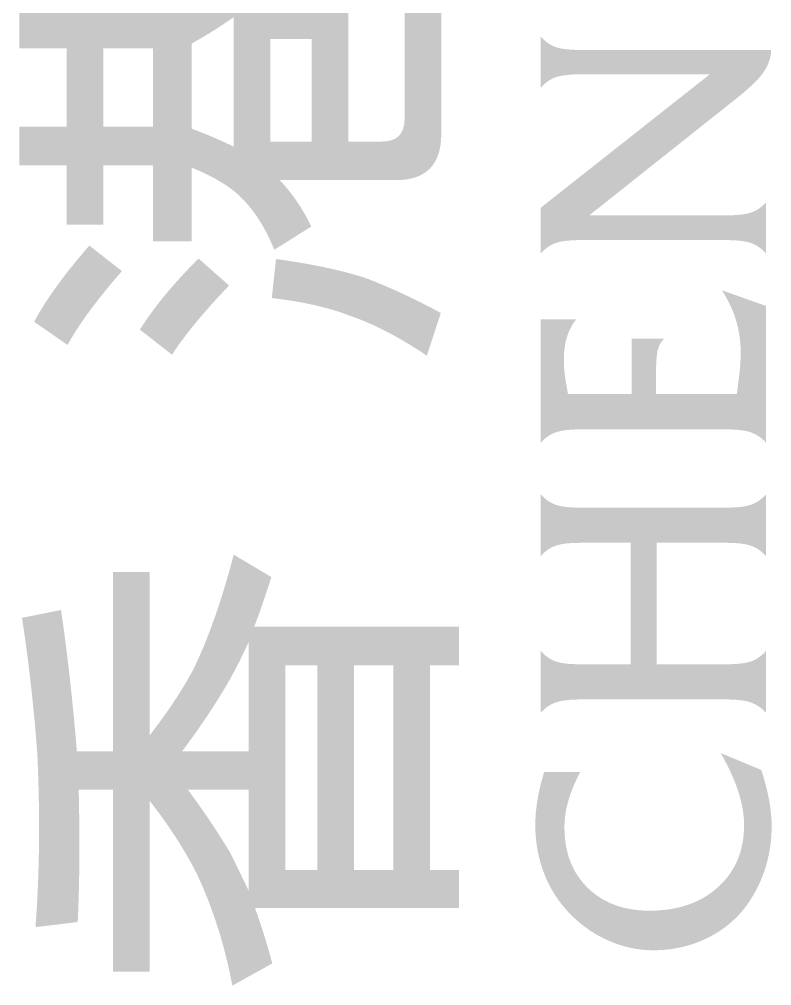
# Model space of a CAD drawing. Header units: millimetres. Extents: x 14385 to 129787, y 107826 to 186798.
# Drawn here: x 87402.705 to 87405.923, y 139104.846 to 139108.978 of the extents above; entities that cross this region are included whole.
import ezdxf

# ---------------------------------------------------------------- set-up
doc = ezdxf.new("R2010")
doc.units = ezdxf.units.MM
doc.header["$LTSCALE"] = 1000
doc.layers.add('TK', color=1, linetype='Continuous')

# ---------------------------------------------------------------- blocks, each defined once
blk = doc.blocks.new('fdas')
at = {"layer": 'TK'}
h = blk.add_hatch(color=1, dxfattribs=at)
edge = h.paths.add_edge_path(flags=16)
edge.add_spline(control_points=[(1318.096, 1504.092), (1318.096, 1504.092), (1318.698, 1504.092), (1318.698, 1504.092), (1318.698, 1504.092), (1318.698, 1504.092), (1318.698, 1503.142), (1318.698, 1503.142), (1318.698, 1503.142), (1318.698, 1503.142), (1318.096, 1503.142), (1318.096, 1503.142), (1318.096, 1503.142), (1318.096, 1503.142), (1318.096, 1504.092), (1318.096, 1504.092)], knot_values=[0, 0, 0, 0, 0.25, 0.25, 0.25, 0.25, 0.5, 0.5, 0.5, 0.5, 0.75, 0.75, 0.75, 0.75, 1, 1, 1, 1], degree=3, periodic=0)
edge = h.paths.add_edge_path(flags=16)
edge.add_spline(control_points=[(1319.165, 1504.148), (1319.348, 1504.249), (1319.519, 1504.356), (1319.676, 1504.469), (1319.676, 1504.469), (1319.676, 1504.469), (1319.676, 1502.962), (1319.676, 1502.962), (1319.676, 1502.962), (1319.676, 1502.962), (1319.676, 1502.9), (1319.676, 1502.9), (1319.676, 1502.9), (1319.515, 1502.979), (1319.344, 1503.052), (1319.165, 1503.119), (1319.165, 1503.119), (1319.165, 1503.119), (1319.165, 1504.148), (1319.165, 1504.148)], knot_values=[0, 0, 0, 0, 0.2, 0.2, 0.2, 0.2, 0.4, 0.4, 0.4, 0.4, 0.6, 0.6, 0.6, 0.6, 0.8, 0.8, 0.8, 0.8, 1, 1, 1, 1], degree=3, periodic=0)
edge = h.paths.add_edge_path(flags=16)
edge.add_spline(control_points=[(1320.121, 1504.204), (1320.121, 1504.204), (1320.62, 1504.204), (1320.62, 1504.204), (1320.62, 1504.204), (1320.62, 1504.204), (1320.62, 1502.962), (1320.62, 1502.962), (1320.62, 1502.962), (1320.62, 1502.962), (1320.121, 1502.962), (1320.121, 1502.962), (1320.121, 1502.962), (1320.121, 1502.962), (1320.121, 1504.204), (1320.121, 1504.204)], knot_values=[0, 0, 0, 0, 0.25, 0.25, 0.25, 0.25, 0.5, 0.5, 0.5, 0.5, 0.75, 0.75, 0.75, 0.75, 1, 1, 1, 1], degree=3, periodic=0)
edge = h.paths.add_edge_path()
edge.add_spline(control_points=[(1321.064, 1502.962), (1321.064, 1502.962), (1321.064, 1504.671), (1321.064, 1504.671), (1321.064, 1504.671), (1321.064, 1504.671), (1320.84, 1504.671), (1320.84, 1504.671), (1320.84, 1504.671), (1320.84, 1504.671), (1320.62, 1504.671), (1320.62, 1504.671), (1320.62, 1504.671), (1320.62, 1504.671), (1320.121, 1504.671), (1320.121, 1504.671), (1320.121, 1504.671), (1320.121, 1504.671), (1319.934, 1504.671), (1319.934, 1504.671), (1319.934, 1504.671), (1320.119, 1504.833), (1320.306, 1505.031), (1320.496, 1505.267), (1320.496, 1505.267), (1320.496, 1505.267), (1320.17, 1505.688), (1320.17, 1505.688), (1320.17, 1505.688), (1319.942, 1505.362), (1319.729, 1505.11), (1319.531, 1504.929), (1319.531, 1504.929), (1319.429, 1504.839), (1319.307, 1504.748), (1319.165, 1504.654), (1319.165, 1504.654), (1319.165, 1504.654), (1319.165, 1505.604), (1319.165, 1505.604), (1319.165, 1505.604), (1319.165, 1505.604), (1318.698, 1505.604), (1318.698, 1505.604), (1318.698, 1505.604), (1318.698, 1505.604), (1318.698, 1504.558), (1318.698, 1504.558), (1318.698, 1504.558), (1318.698, 1504.558), (1318.096, 1504.558), (1318.096, 1504.558), (1318.096, 1504.558), (1318.096, 1504.558), (1318.096, 1505.334), (1318.096, 1505.334), (1318.096, 1505.334), (1318.096, 1505.334), (1317.652, 1505.334), (1317.652, 1505.334), (1317.652, 1505.334), (1317.652, 1505.334), (1317.652, 1504.558), (1317.652, 1504.558), (1317.652, 1504.558), (1317.652, 1504.558), (1317.08, 1504.558), (1317.08, 1504.558), (1317.08, 1504.558), (1317.08, 1504.558), (1317.08, 1504.092), (1317.08, 1504.092), (1317.08, 1504.092), (1317.08, 1504.092), (1317.652, 1504.092), (1317.652, 1504.092), (1317.652, 1504.092), (1317.652, 1504.092), (1317.652, 1503.142), (1317.652, 1503.142), (1317.652, 1503.142), (1317.652, 1503.142), (1317.08, 1503.142), (1317.08, 1503.142), (1317.08, 1503.142), (1317.08, 1503.142), (1317.08, 1502.676), (1317.08, 1502.676), (1317.08, 1502.676), (1317.08, 1502.676), (1317.652, 1502.676), (1317.652, 1502.676), (1317.652, 1502.676), (1317.652, 1502.676), (1317.652, 1501.956), (1317.652, 1501.956), (1317.652, 1501.956), (1317.652, 1501.956), (1318.096, 1501.956), (1318.096, 1501.956), (1318.096, 1501.956), (1318.096, 1501.956), (1318.096, 1502.676), (1318.096, 1502.676), (1318.096, 1502.676), (1318.096, 1502.676), (1318.698, 1502.676), (1318.698, 1502.676), (1318.698, 1502.676), (1318.698, 1502.676), (1318.698, 1501.754), (1318.698, 1501.754), (1318.698, 1501.754), (1318.698, 1501.754), (1319.165, 1501.754), (1319.165, 1501.754), (1319.165, 1501.754), (1319.165, 1501.754), (1319.165, 1502.647), (1319.165, 1502.647), (1319.165, 1502.647), (1319.37, 1502.565), (1319.541, 1502.471), (1319.676, 1502.366), (1319.676, 1502.366), (1319.883, 1502.194), (1320.046, 1501.956), (1320.166, 1501.652), (1320.166, 1501.652), (1320.166, 1501.652), (1320.615, 1501.933), (1320.615, 1501.933), (1320.615, 1501.933), (1320.51, 1502.151), (1320.383, 1502.338), (1320.233, 1502.495), (1320.233, 1502.495), (1320.233, 1502.495), (1321.638, 1502.495), (1321.638, 1502.495), (1321.638, 1502.495), (1322.002, 1502.495), (1322.185, 1502.679), (1322.189, 1503.046), (1322.189, 1503.046), (1322.189, 1503.046), (1322.189, 1504.603), (1322.189, 1504.603), (1322.189, 1504.603), (1322.189, 1504.866), (1322.132, 1505.071), (1322.02, 1505.216), (1322.02, 1505.216), (1321.927, 1505.332), (1321.79, 1505.409), (1321.609, 1505.446), (1321.609, 1505.446), (1321.483, 1505.469), (1321.381, 1505.488), (1321.306, 1505.503), (1321.306, 1505.503), (1321.306, 1505.503), (1321.087, 1505.037), (1321.087, 1505.037), (1321.087, 1505.037), (1321.155, 1505.033), (1321.249, 1505.023), (1321.368, 1505.008), (1321.368, 1505.008), (1321.491, 1504.994), (1321.585, 1504.957), (1321.649, 1504.902), (1321.649, 1504.902), (1321.709, 1504.841), (1321.741, 1504.742), (1321.745, 1504.603), (1321.745, 1504.603), (1321.745, 1504.603), (1321.745, 1503.238), (1321.745, 1503.238), (1321.745, 1503.238), (1321.745, 1503.054), (1321.652, 1502.962), (1321.469, 1502.962), (1321.469, 1502.962), (1321.469, 1502.962), (1321.064, 1502.962), (1321.064, 1502.962)], knot_values=[0, 0, 0, 0, 0.021277, 0.021277, 0.021277, 0.021277, 0.042553, 0.042553, 0.042553, 0.042553, 0.06383, 0.06383, 0.06383, 0.06383, 0.085106, 0.085106, 0.085106, 0.085106, 0.106383, 0.106383, 0.106383, 0.106383, 0.12766, 0.12766, 0.12766, 0.12766, 0.148936, 0.148936, 0.148936, 0.148936, 0.170213, 0.170213, 0.170213, 0.170213, 0.191489, 0.191489, 0.191489, 0.191489, 0.212766, 0.212766, 0.212766, 0.212766, 0.234043, 0.234043, 0.234043, 0.234043, 0.255319, 0.255319, 0.255319, 0.255319, 0.276596, 0.276596, 0.276596, 0.276596, 0.297872, 0.297872, 0.297872, 0.297872, 0.319149, 0.319149, 0.319149, 0.319149, 0.340426, 0.340426, 0.340426, 0.340426, 0.361702, 0.361702, 0.361702, 0.361702, 0.382979, 0.382979, 0.382979, 0.382979, 0.404255, 0.404255, 0.404255, 0.404255, 0.425532, 0.425532, 0.425532, 0.425532, 0.446809, 0.446809, 0.446809, 0.446809, 0.468085, 0.468085, 0.468085, 0.468085, 0.489362, 0.489362, 0.489362, 0.489362, 0.510638, 0.510638, 0.510638, 0.510638, 0.531915, 0.531915, 0.531915, 0.531915, 0.553191, 0.553191, 0.553191, 0.553191, 0.574468, 0.574468, 0.574468, 0.574468, 0.595745, 0.595745, 0.595745, 0.595745, 0.617021, 0.617021, 0.617021, 0.617021, 0.638298, 0.638298, 0.638298, 0.638298, 0.659574, 0.659574, 0.659574, 0.659574, 0.680851, 0.680851, 0.680851, 0.680851, 0.702128, 0.702128, 0.702128, 0.702128, 0.723404, 0.723404, 0.723404, 0.723404, 0.744681, 0.744681, 0.744681, 0.744681, 0.765957, 0.765957, 0.765957, 0.765957, 0.787234, 0.787234, 0.787234, 0.787234, 0.808511, 0.808511, 0.808511, 0.808511, 0.829787, 0.829787, 0.829787, 0.829787, 0.851064, 0.851064, 0.851064, 0.851064, 0.87234, 0.87234, 0.87234, 0.87234, 0.893617, 0.893617, 0.893617, 0.893617, 0.914894, 0.914894, 0.914894, 0.914894, 0.93617, 0.93617, 0.93617, 0.93617, 0.957447, 0.957447, 0.957447, 0.957447, 0.978723, 0.978723, 0.978723, 0.978723, 1, 1, 1, 1], degree=3, periodic=0)
edge = h.paths.add_edge_path()
edge.add_spline(control_points=[(1320.137, 1501.068), (1320.52, 1501.023), (1320.84, 1500.95), (1321.098, 1500.848), (1321.098, 1500.848), (1321.371, 1500.755), (1321.677, 1500.596), (1322.014, 1500.371), (1322.014, 1500.371), (1322.014, 1500.371), (1322.183, 1500.888), (1322.183, 1500.888), (1322.183, 1500.888), (1321.865, 1501.06), (1321.561, 1501.2), (1321.273, 1501.31), (1321.273, 1501.31), (1320.988, 1501.403), (1320.626, 1501.48), (1320.188, 1501.54), (1320.188, 1501.54), (1320.188, 1501.54), (1320.137, 1501.068), (1320.137, 1501.068)], knot_values=[0, 0, 0, 0, 0.166667, 0.166667, 0.166667, 0.166667, 0.333333, 0.333333, 0.333333, 0.333333, 0.5, 0.5, 0.5, 0.5, 0.666667, 0.666667, 0.666667, 0.666667, 0.833333, 0.833333, 0.833333, 0.833333, 1, 1, 1, 1], degree=3, periodic=0)
edge = h.paths.add_edge_path()
edge.add_spline(control_points=[(1318.929, 1500.382), (1319.075, 1500.61), (1319.305, 1500.89), (1319.62, 1501.22), (1319.62, 1501.22), (1319.62, 1501.22), (1319.25, 1501.546), (1319.25, 1501.546), (1319.25, 1501.546), (1318.942, 1501.239), (1318.706, 1500.952), (1318.54, 1500.685), (1318.54, 1500.685), (1318.54, 1500.685), (1318.929, 1500.382), (1318.929, 1500.382)], knot_values=[0, 0, 0, 0, 0.25, 0.25, 0.25, 0.25, 0.5, 0.5, 0.5, 0.5, 0.75, 0.75, 0.75, 0.75, 1, 1, 1, 1], degree=3, periodic=0)
edge = h.paths.add_edge_path()
edge.add_spline(control_points=[(1317.664, 1500.5), (1317.799, 1500.748), (1318.018, 1501.045), (1318.322, 1501.394), (1318.322, 1501.394), (1318.322, 1501.394), (1317.928, 1501.703), (1317.928, 1501.703), (1317.928, 1501.703), (1317.632, 1501.365), (1317.409, 1501.058), (1317.259, 1500.781), (1317.259, 1500.781), (1317.259, 1500.781), (1317.664, 1500.5), (1317.664, 1500.5)], knot_values=[0, 0, 0, 0, 0.25, 0.25, 0.25, 0.25, 0.5, 0.5, 0.5, 0.5, 0.75, 0.75, 0.75, 0.75, 1, 1, 1, 1], degree=3, periodic=0)
h = blk.add_hatch(color=1, dxfattribs=at)
edge = h.paths.add_edge_path()
edge.add_spline(control_points=[(1326.12, 1499.317), (1326.068, 1499.375), (1326.008, 1499.415), (1325.942, 1499.44), (1325.942, 1499.44), (1325.876, 1499.465), (1325.774, 1499.478), (1325.636, 1499.478), (1325.636, 1499.478), (1325.636, 1499.478), (1323.873, 1499.478), (1323.873, 1499.478), (1323.873, 1499.478), (1323.736, 1499.478), (1323.634, 1499.465), (1323.569, 1499.44), (1323.569, 1499.44), (1323.503, 1499.415), (1323.445, 1499.375), (1323.394, 1499.317), (1323.394, 1499.317), (1323.394, 1499.317), (1323.394, 1500.81), (1323.394, 1500.81), (1323.394, 1500.81), (1323.394, 1500.81), (1323.822, 1500.81), (1323.822, 1500.81), (1323.822, 1500.81), (1323.77, 1500.743), (1323.732, 1500.67), (1323.708, 1500.59), (1323.708, 1500.59), (1323.685, 1500.511), (1323.673, 1500.418), (1323.673, 1500.314), (1323.673, 1500.314), (1323.673, 1500.26), (1323.676, 1500.2), (1323.685, 1500.134), (1323.685, 1500.134), (1323.694, 1500.067), (1323.707, 1499.992), (1323.723, 1499.908), (1323.723, 1499.908), (1323.723, 1499.908), (1324.493, 1499.908), (1324.493, 1499.908), (1324.493, 1499.908), (1324.493, 1499.908), (1324.493, 1500.575), (1324.493, 1500.575), (1324.493, 1500.575), (1324.493, 1500.575), (1324.889, 1500.575), (1324.889, 1500.575), (1324.889, 1500.575), (1324.852, 1500.544), (1324.827, 1500.501), (1324.812, 1500.448), (1324.812, 1500.448), (1324.797, 1500.394), (1324.789, 1500.296), (1324.789, 1500.153), (1324.789, 1500.153), (1324.789, 1500.153), (1324.789, 1499.908), (1324.789, 1499.908), (1324.789, 1499.908), (1324.789, 1499.908), (1325.767, 1499.908), (1325.767, 1499.908), (1325.767, 1499.908), (1325.782, 1500.011), (1325.794, 1500.105), (1325.802, 1500.189), (1325.802, 1500.189), (1325.81, 1500.272), (1325.814, 1500.345), (1325.814, 1500.406), (1325.814, 1500.406), (1325.814, 1500.545), (1325.795, 1500.676), (1325.757, 1500.799), (1325.757, 1500.799), (1325.72, 1500.922), (1325.663, 1501.043), (1325.586, 1501.162), (1325.586, 1501.162), (1325.586, 1501.162), (1326.12, 1500.972), (1326.12, 1500.972), (1326.12, 1500.972), (1326.12, 1500.972), (1326.12, 1499.317), (1326.12, 1499.317)], knot_values=[0, 0, 0, 0, 0.041667, 0.041667, 0.041667, 0.041667, 0.083333, 0.083333, 0.083333, 0.083333, 0.125, 0.125, 0.125, 0.125, 0.166667, 0.166667, 0.166667, 0.166667, 0.208333, 0.208333, 0.208333, 0.208333, 0.25, 0.25, 0.25, 0.25, 0.291667, 0.291667, 0.291667, 0.291667, 0.333333, 0.333333, 0.333333, 0.333333, 0.375, 0.375, 0.375, 0.375, 0.416667, 0.416667, 0.416667, 0.416667, 0.458333, 0.458333, 0.458333, 0.458333, 0.5, 0.5, 0.5, 0.5, 0.541667, 0.541667, 0.541667, 0.541667, 0.583333, 0.583333, 0.583333, 0.583333, 0.625, 0.625, 0.625, 0.625, 0.666667, 0.666667, 0.666667, 0.666667, 0.708333, 0.708333, 0.708333, 0.708333, 0.75, 0.75, 0.75, 0.75, 0.791667, 0.791667, 0.791667, 0.791667, 0.833333, 0.833333, 0.833333, 0.833333, 0.875, 0.875, 0.875, 0.875, 0.916667, 0.916667, 0.916667, 0.916667, 0.958333, 0.958333, 0.958333, 0.958333, 1, 1, 1, 1], degree=3, periodic=0)
edge = h.paths.add_edge_path()
edge.add_spline(control_points=[(1323.394, 1504.233), (1323.445, 1504.173), (1323.503, 1504.132), (1323.569, 1504.108), (1323.569, 1504.108), (1323.634, 1504.084), (1323.736, 1504.071), (1323.873, 1504.071), (1323.873, 1504.071), (1323.873, 1504.071), (1326.183, 1504.071), (1326.183, 1504.071), (1326.183, 1504.071), (1326.18, 1503.976), (1326.149, 1503.885), (1326.09, 1503.8), (1326.09, 1503.8), (1326.031, 1503.715), (1325.919, 1503.607), (1325.755, 1503.478), (1325.755, 1503.478), (1325.755, 1503.478), (1323.981, 1502.069), (1323.981, 1502.069), (1323.981, 1502.069), (1323.981, 1502.069), (1325.636, 1502.069), (1325.636, 1502.069), (1325.636, 1502.069), (1325.779, 1502.069), (1325.883, 1502.082), (1325.947, 1502.105), (1325.947, 1502.105), (1326.011, 1502.129), (1326.069, 1502.169), (1326.12, 1502.226), (1326.12, 1502.226), (1326.12, 1502.226), (1326.12, 1501.609), (1326.12, 1501.609), (1326.12, 1501.609), (1326.068, 1501.666), (1326.009, 1501.707), (1325.942, 1501.732), (1325.942, 1501.732), (1325.876, 1501.756), (1325.774, 1501.769), (1325.636, 1501.769), (1325.636, 1501.769), (1325.636, 1501.769), (1323.873, 1501.769), (1323.873, 1501.769), (1323.873, 1501.769), (1323.736, 1501.769), (1323.634, 1501.756), (1323.569, 1501.732), (1323.569, 1501.732), (1323.503, 1501.707), (1323.445, 1501.666), (1323.394, 1501.609), (1323.394, 1501.609), (1323.394, 1501.609), (1323.394, 1502.162), (1323.394, 1502.162), (1323.394, 1502.162), (1323.394, 1502.162), (1325.44, 1503.776), (1325.44, 1503.776), (1325.44, 1503.776), (1325.44, 1503.776), (1323.873, 1503.776), (1323.873, 1503.776), (1323.873, 1503.776), (1323.736, 1503.776), (1323.634, 1503.763), (1323.569, 1503.738), (1323.569, 1503.738), (1323.503, 1503.713), (1323.445, 1503.673), (1323.394, 1503.615), (1323.394, 1503.615), (1323.394, 1503.615), (1323.394, 1504.233), (1323.394, 1504.233)], knot_values=[0, 0, 0, 0, 0.047619, 0.047619, 0.047619, 0.047619, 0.095238, 0.095238, 0.095238, 0.095238, 0.142857, 0.142857, 0.142857, 0.142857, 0.190476, 0.190476, 0.190476, 0.190476, 0.238095, 0.238095, 0.238095, 0.238095, 0.285714, 0.285714, 0.285714, 0.285714, 0.333333, 0.333333, 0.333333, 0.333333, 0.380952, 0.380952, 0.380952, 0.380952, 0.428571, 0.428571, 0.428571, 0.428571, 0.47619, 0.47619, 0.47619, 0.47619, 0.52381, 0.52381, 0.52381, 0.52381, 0.571429, 0.571429, 0.571429, 0.571429, 0.619048, 0.619048, 0.619048, 0.619048, 0.666667, 0.666667, 0.666667, 0.666667, 0.714286, 0.714286, 0.714286, 0.714286, 0.761905, 0.761905, 0.761905, 0.761905, 0.809524, 0.809524, 0.809524, 0.809524, 0.857143, 0.857143, 0.857143, 0.857143, 0.904762, 0.904762, 0.904762, 0.904762, 0.952381, 0.952381, 0.952381, 0.952381, 1, 1, 1, 1], degree=3, periodic=0)
edge = h.paths.add_edge_path()
edge.add_spline(control_points=[(1325.637, 1496.635), (1325.775, 1496.635), (1325.876, 1496.647), (1325.942, 1496.671), (1325.942, 1496.671), (1326.009, 1496.695), (1326.068, 1496.737), (1326.12, 1496.796), (1326.12, 1496.796), (1326.12, 1496.796), (1326.12, 1496.048), (1326.12, 1496.048), (1326.12, 1496.048), (1326.068, 1496.106), (1326.009, 1496.146), (1325.942, 1496.171), (1325.942, 1496.171), (1325.876, 1496.196), (1325.775, 1496.209), (1325.637, 1496.209), (1325.637, 1496.209), (1325.637, 1496.209), (1323.873, 1496.209), (1323.873, 1496.209), (1323.873, 1496.209), (1323.736, 1496.209), (1323.634, 1496.196), (1323.569, 1496.171), (1323.569, 1496.171), (1323.503, 1496.146), (1323.445, 1496.106), (1323.394, 1496.048), (1323.394, 1496.048), (1323.394, 1496.048), (1323.394, 1496.796), (1323.394, 1496.796), (1323.394, 1496.796), (1323.445, 1496.737), (1323.503, 1496.695), (1323.569, 1496.671), (1323.569, 1496.671), (1323.634, 1496.647), (1323.736, 1496.635), (1323.873, 1496.635), (1323.873, 1496.635), (1323.873, 1496.635), (1324.483, 1496.635), (1324.483, 1496.635), (1324.483, 1496.635), (1324.483, 1496.635), (1324.483, 1498.105), (1324.483, 1498.105), (1324.483, 1498.105), (1324.483, 1498.105), (1323.873, 1498.105), (1323.873, 1498.105), (1323.873, 1498.105), (1323.736, 1498.105), (1323.634, 1498.093), (1323.569, 1498.068), (1323.569, 1498.068), (1323.503, 1498.044), (1323.445, 1498.003), (1323.394, 1497.944), (1323.394, 1497.944), (1323.394, 1497.944), (1323.394, 1498.691), (1323.394, 1498.691), (1323.394, 1498.691), (1323.445, 1498.634), (1323.503, 1498.593), (1323.569, 1498.568), (1323.569, 1498.568), (1323.634, 1498.543), (1323.736, 1498.531), (1323.873, 1498.531), (1323.873, 1498.531), (1323.873, 1498.531), (1325.637, 1498.531), (1325.637, 1498.531), (1325.637, 1498.531), (1325.775, 1498.531), (1325.876, 1498.543), (1325.942, 1498.567), (1325.942, 1498.567), (1326.009, 1498.591), (1326.068, 1498.633), (1326.12, 1498.691), (1326.12, 1498.691), (1326.12, 1498.691), (1326.12, 1497.944), (1326.12, 1497.944), (1326.12, 1497.944), (1326.068, 1498.003), (1326.009, 1498.044), (1325.942, 1498.068), (1325.942, 1498.068), (1325.876, 1498.093), (1325.775, 1498.105), (1325.637, 1498.105), (1325.637, 1498.105), (1325.637, 1498.105), (1324.797, 1498.105), (1324.797, 1498.105), (1324.797, 1498.105), (1324.797, 1498.105), (1324.797, 1496.635), (1324.797, 1496.635), (1324.797, 1496.635), (1324.797, 1496.635), (1325.637, 1496.635), (1325.637, 1496.635)], knot_values=[0, 0, 0, 0, 0.035714, 0.035714, 0.035714, 0.035714, 0.071429, 0.071429, 0.071429, 0.071429, 0.107143, 0.107143, 0.107143, 0.107143, 0.142857, 0.142857, 0.142857, 0.142857, 0.178571, 0.178571, 0.178571, 0.178571, 0.214286, 0.214286, 0.214286, 0.214286, 0.25, 0.25, 0.25, 0.25, 0.285714, 0.285714, 0.285714, 0.285714, 0.321429, 0.321429, 0.321429, 0.321429, 0.357143, 0.357143, 0.357143, 0.357143, 0.392857, 0.392857, 0.392857, 0.392857, 0.428571, 0.428571, 0.428571, 0.428571, 0.464286, 0.464286, 0.464286, 0.464286, 0.5, 0.5, 0.5, 0.5, 0.535714, 0.535714, 0.535714, 0.535714, 0.571429, 0.571429, 0.571429, 0.571429, 0.607143, 0.607143, 0.607143, 0.607143, 0.642857, 0.642857, 0.642857, 0.642857, 0.678571, 0.678571, 0.678571, 0.678571, 0.714286, 0.714286, 0.714286, 0.714286, 0.75, 0.75, 0.75, 0.75, 0.785714, 0.785714, 0.785714, 0.785714, 0.821429, 0.821429, 0.821429, 0.821429, 0.857143, 0.857143, 0.857143, 0.857143, 0.892857, 0.892857, 0.892857, 0.892857, 0.928571, 0.928571, 0.928571, 0.928571, 0.964286, 0.964286, 0.964286, 0.964286, 1, 1, 1, 1], degree=3, periodic=0)
edge = h.paths.add_edge_path()
edge.add_spline(control_points=[(1325.572, 1495.56), (1325.572, 1495.56), (1326.063, 1495.356), (1326.063, 1495.356), (1326.063, 1495.356), (1326.105, 1495.228), (1326.136, 1495.107), (1326.157, 1494.995), (1326.157, 1494.995), (1326.178, 1494.882), (1326.189, 1494.775), (1326.189, 1494.673), (1326.189, 1494.673), (1326.189, 1494.521), (1326.169, 1494.373), (1326.13, 1494.229), (1326.13, 1494.229), (1326.091, 1494.085), (1326.033, 1493.949), (1325.955, 1493.821), (1325.955, 1493.821), (1325.834, 1493.617), (1325.667, 1493.458), (1325.454, 1493.344), (1325.454, 1493.344), (1325.243, 1493.23), (1325.009, 1493.173), (1324.754, 1493.173), (1324.754, 1493.173), (1324.563, 1493.173), (1324.377, 1493.215), (1324.196, 1493.297), (1324.196, 1493.297), (1324.016, 1493.379), (1323.855, 1493.496), (1323.716, 1493.648), (1323.716, 1493.648), (1323.589, 1493.787), (1323.492, 1493.945), (1323.426, 1494.123), (1323.426, 1494.123), (1323.36, 1494.301), (1323.327, 1494.491), (1323.327, 1494.692), (1323.327, 1494.692), (1323.327, 1494.787), (1323.336, 1494.888), (1323.354, 1494.994), (1323.354, 1494.994), (1323.371, 1495.099), (1323.398, 1495.211), (1323.435, 1495.332), (1323.435, 1495.332), (1323.435, 1495.332), (1323.872, 1495.332), (1323.872, 1495.332), (1323.872, 1495.332), (1323.807, 1495.209), (1323.758, 1495.093), (1323.727, 1494.982), (1323.727, 1494.982), (1323.695, 1494.872), (1323.68, 1494.765), (1323.68, 1494.661), (1323.68, 1494.661), (1323.68, 1494.356), (1323.774, 1494.112), (1323.963, 1493.928), (1323.963, 1493.928), (1324.151, 1493.744), (1324.401, 1493.652), (1324.712, 1493.652), (1324.712, 1493.652), (1325.054, 1493.652), (1325.33, 1493.747), (1325.54, 1493.938), (1325.54, 1493.938), (1325.75, 1494.128), (1325.855, 1494.378), (1325.855, 1494.688), (1325.855, 1494.688), (1325.855, 1494.816), (1325.832, 1494.95), (1325.785, 1495.094), (1325.785, 1495.094), (1325.739, 1495.237), (1325.668, 1495.392), (1325.572, 1495.56)], knot_values=[0, 0, 0, 0, 0.045455, 0.045455, 0.045455, 0.045455, 0.090909, 0.090909, 0.090909, 0.090909, 0.136364, 0.136364, 0.136364, 0.136364, 0.181818, 0.181818, 0.181818, 0.181818, 0.227273, 0.227273, 0.227273, 0.227273, 0.272727, 0.272727, 0.272727, 0.272727, 0.318182, 0.318182, 0.318182, 0.318182, 0.363636, 0.363636, 0.363636, 0.363636, 0.409091, 0.409091, 0.409091, 0.409091, 0.454545, 0.454545, 0.454545, 0.454545, 0.5, 0.5, 0.5, 0.5, 0.545455, 0.545455, 0.545455, 0.545455, 0.590909, 0.590909, 0.590909, 0.590909, 0.636364, 0.636364, 0.636364, 0.636364, 0.681818, 0.681818, 0.681818, 0.681818, 0.727273, 0.727273, 0.727273, 0.727273, 0.772727, 0.772727, 0.772727, 0.772727, 0.818182, 0.818182, 0.818182, 0.818182, 0.863636, 0.863636, 0.863636, 0.863636, 0.909091, 0.909091, 0.909091, 0.909091, 0.954545, 0.954545, 0.954545, 0.954545, 1, 1, 1, 1], degree=3, periodic=0)
h = blk.add_hatch(color=256, dxfattribs=at)
edge = h.paths.add_edge_path(flags=16)
edge.add_spline(control_points=[(1321.132, 1496.623), (1321.132, 1496.623), (1321.609, 1496.623), (1321.609, 1496.623), (1321.609, 1496.623), (1321.609, 1496.623), (1321.609, 1494.144), (1321.609, 1494.144), (1321.609, 1494.144), (1321.609, 1494.144), (1321.132, 1494.144), (1321.132, 1494.144), (1321.132, 1494.144), (1321.132, 1494.144), (1321.132, 1496.623), (1321.132, 1496.623)], knot_values=[0, 0, 0, 0, 0.25, 0.25, 0.25, 0.25, 0.5, 0.5, 0.5, 0.5, 0.75, 0.75, 0.75, 0.75, 1, 1, 1, 1], degree=3, periodic=0)
edge = h.paths.add_edge_path()
edge.add_spline(control_points=[(1320.008, 1493.684), (1320.008, 1493.684), (1322.403, 1493.684), (1322.403, 1493.684), (1322.403, 1493.684), (1322.403, 1493.684), (1322.403, 1494.144), (1322.403, 1494.144), (1322.403, 1494.144), (1322.403, 1494.144), (1322.053, 1494.144), (1322.053, 1494.144), (1322.053, 1494.144), (1322.053, 1494.144), (1322.053, 1496.623), (1322.053, 1496.623), (1322.053, 1496.623), (1322.053, 1496.623), (1322.403, 1496.623), (1322.403, 1496.623), (1322.403, 1496.623), (1322.403, 1496.623), (1322.403, 1497.09), (1322.403, 1497.09), (1322.403, 1497.09), (1322.403, 1497.09), (1320.013, 1497.09), (1320.013, 1497.09), (1320.013, 1497.09), (1319.979, 1497.09), (1319.95, 1497.09), (1319.924, 1497.09), (1319.924, 1497.09), (1319.995, 1497.274), (1320.064, 1497.474), (1320.131, 1497.691), (1320.131, 1497.691), (1320.131, 1497.691), (1319.676, 1497.962), (1319.676, 1497.962), (1319.676, 1497.962), (1319.527, 1497.395), (1319.363, 1496.932), (1319.187, 1496.573), (1319.187, 1496.573), (1319.059, 1496.333), (1318.884, 1496.067), (1318.658, 1495.774), (1318.658, 1495.774), (1318.658, 1495.774), (1318.658, 1497.753), (1318.658, 1497.753), (1318.658, 1497.753), (1318.658, 1497.753), (1318.214, 1497.753), (1318.214, 1497.753), (1318.214, 1497.753), (1318.214, 1497.753), (1318.214, 1495.583), (1318.214, 1495.583), (1318.214, 1495.583), (1318.214, 1495.583), (1317.776, 1495.583), (1317.776, 1495.583), (1317.776, 1495.583), (1317.728, 1496.183), (1317.664, 1496.753), (1317.585, 1497.292), (1317.585, 1497.292), (1317.585, 1497.292), (1317.113, 1497.197), (1317.113, 1497.197), (1317.113, 1497.197), (1317.195, 1496.653), (1317.257, 1496.105), (1317.298, 1495.55), (1317.298, 1495.55), (1317.332, 1494.805), (1317.325, 1494.105), (1317.276, 1493.453), (1317.276, 1493.453), (1317.276, 1493.453), (1317.787, 1493.515), (1317.787, 1493.515), (1317.787, 1493.515), (1317.81, 1493.999), (1317.813, 1494.532), (1317.799, 1495.117), (1317.799, 1495.117), (1317.799, 1495.117), (1318.214, 1495.117), (1318.214, 1495.117), (1318.214, 1495.117), (1318.214, 1495.117), (1318.214, 1492.914), (1318.214, 1492.914), (1318.214, 1492.914), (1318.214, 1492.914), (1318.658, 1492.914), (1318.658, 1492.914), (1318.658, 1492.914), (1318.658, 1492.914), (1318.658, 1494.982), (1318.658, 1494.982), (1318.658, 1494.982), (1318.888, 1494.689), (1319.079, 1494.394), (1319.232, 1494.093), (1319.232, 1494.093), (1319.427, 1493.674), (1319.57, 1493.225), (1319.659, 1492.745), (1319.659, 1492.745), (1319.659, 1492.745), (1320.143, 1493.014), (1320.143, 1493.014), (1320.143, 1493.014), (1320.083, 1493.24), (1320.013, 1493.463), (1319.934, 1493.684), (1319.934, 1493.684), (1319.957, 1493.684), (1319.981, 1493.684), (1320.008, 1493.684)], knot_values=[0, 0, 0, 0, 0.032258, 0.032258, 0.032258, 0.032258, 0.064516, 0.064516, 0.064516, 0.064516, 0.096774, 0.096774, 0.096774, 0.096774, 0.129032, 0.129032, 0.129032, 0.129032, 0.16129, 0.16129, 0.16129, 0.16129, 0.193548, 0.193548, 0.193548, 0.193548, 0.225806, 0.225806, 0.225806, 0.225806, 0.258065, 0.258065, 0.258065, 0.258065, 0.290323, 0.290323, 0.290323, 0.290323, 0.322581, 0.322581, 0.322581, 0.322581, 0.354839, 0.354839, 0.354839, 0.354839, 0.387097, 0.387097, 0.387097, 0.387097, 0.419355, 0.419355, 0.419355, 0.419355, 0.451613, 0.451613, 0.451613, 0.451613, 0.483871, 0.483871, 0.483871, 0.483871, 0.516129, 0.516129, 0.516129, 0.516129, 0.548387, 0.548387, 0.548387, 0.548387, 0.580645, 0.580645, 0.580645, 0.580645, 0.612903, 0.612903, 0.612903, 0.612903, 0.645161, 0.645161, 0.645161, 0.645161, 0.677419, 0.677419, 0.677419, 0.677419, 0.709677, 0.709677, 0.709677, 0.709677, 0.741935, 0.741935, 0.741935, 0.741935, 0.774194, 0.774194, 0.774194, 0.774194, 0.806452, 0.806452, 0.806452, 0.806452, 0.83871, 0.83871, 0.83871, 0.83871, 0.870968, 0.870968, 0.870968, 0.870968, 0.903226, 0.903226, 0.903226, 0.903226, 0.935484, 0.935484, 0.935484, 0.935484, 0.967742, 0.967742, 0.967742, 0.967742, 1, 1, 1, 1], degree=3, periodic=0)
edge = h.paths.add_edge_path(flags=16)
edge.add_spline(control_points=[(1320.689, 1494.144), (1320.689, 1494.144), (1320.368, 1494.144), (1320.368, 1494.144), (1320.368, 1494.144), (1320.353, 1494.144), (1320.33, 1494.144), (1320.3, 1494.144), (1320.3, 1494.144), (1320.3, 1494.16), (1320.3, 1494.182), (1320.3, 1494.212), (1320.3, 1494.212), (1320.3, 1494.212), (1320.3, 1496.556), (1320.3, 1496.556), (1320.3, 1496.556), (1320.3, 1496.567), (1320.3, 1496.59), (1320.3, 1496.623), (1320.3, 1496.623), (1320.327, 1496.623), (1320.347, 1496.623), (1320.362, 1496.623), (1320.362, 1496.623), (1320.362, 1496.623), (1320.689, 1496.623), (1320.689, 1496.623), (1320.689, 1496.623), (1320.689, 1496.623), (1320.689, 1494.144), (1320.689, 1494.144)], knot_values=[0, 0, 0, 0, 0.125, 0.125, 0.125, 0.125, 0.25, 0.25, 0.25, 0.25, 0.375, 0.375, 0.375, 0.375, 0.5, 0.5, 0.5, 0.5, 0.625, 0.625, 0.625, 0.625, 0.75, 0.75, 0.75, 0.75, 0.875, 0.875, 0.875, 0.875, 1, 1, 1, 1], degree=3, periodic=0)
edge = h.paths.add_edge_path(flags=16)
edge.add_spline(control_points=[(1319.052, 1495.583), (1319.258, 1495.857), (1319.438, 1496.125), (1319.592, 1496.387), (1319.592, 1496.387), (1319.686, 1496.548), (1319.773, 1496.721), (1319.856, 1496.904), (1319.856, 1496.904), (1319.856, 1496.904), (1319.856, 1495.583), (1319.856, 1495.583), (1319.856, 1495.583), (1319.856, 1495.583), (1319.052, 1495.583), (1319.052, 1495.583)], knot_values=[0, 0, 0, 0, 0.25, 0.25, 0.25, 0.25, 0.5, 0.5, 0.5, 0.5, 0.75, 0.75, 0.75, 0.75, 1, 1, 1, 1], degree=3, periodic=0)
edge = h.paths.add_edge_path(flags=16)
edge.add_spline(control_points=[(1319.12, 1495.117), (1319.12, 1495.117), (1319.856, 1495.117), (1319.856, 1495.117), (1319.856, 1495.117), (1319.856, 1495.117), (1319.856, 1493.897), (1319.856, 1493.897), (1319.856, 1493.897), (1319.788, 1494.036), (1319.716, 1494.186), (1319.637, 1494.347), (1319.637, 1494.347), (1319.48, 1494.609), (1319.307, 1494.866), (1319.12, 1495.117)], knot_values=[0, 0, 0, 0, 0.25, 0.25, 0.25, 0.25, 0.5, 0.5, 0.5, 0.5, 0.75, 0.75, 0.75, 0.75, 1, 1, 1, 1], degree=3, periodic=0)
blk = doc.blocks.new('FSAFDSAFSAD')
at = {"layer": 'TK'}
blk.add_blockref('fdas', (-1539.018, 92.212), dxfattribs=at)

msp = doc.modelspace()

# ---------------------------------------------------------------- block references
at = {"layer": 'TK', "xscale": 0.3532380151445977, "yscale": 0.3532380151445977, "zscale": 0.3532380151445977}
msp.add_blockref('FSAFDSAFSAD', (87481.1018, 138544.9793), dxfattribs=at)

doc.saveas('drawing.dxf')
